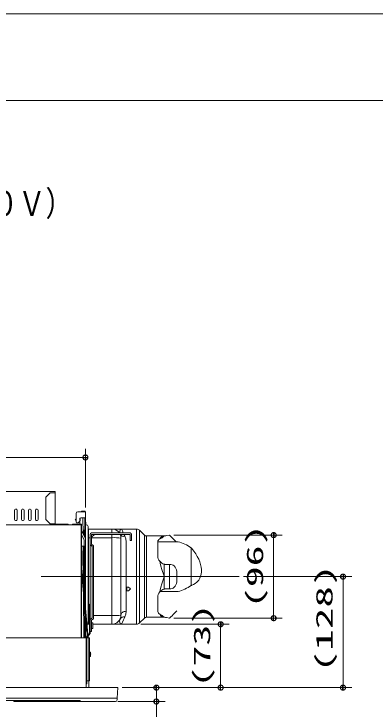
# Model space of a CAD drawing. Units: millimetres on the paper. Extents: x -305 to 305, y -152 to 152.
# Drawn here: x -205.6 to -163.9, y 68.2 to 148.5 of the extents above; entities that cross this region are included whole.
import ezdxf
from ezdxf.enums import TextEntityAlignment as Align

# ---------------------------------------------------------------- set-up
doc = ezdxf.new("R2010")
doc.units = ezdxf.units.MM
for name, color, linetype, lineweight in [('0-0_PV', 7, 'Continuous', 9), ('0-1_0', 7, 'Continuous', 9), ('0-3_S3', 7, 'Continuous', 9), ('0-5_図面枠', 3, 'Continuous', 9), ('0-6_DEFPOINTS', 7, 'Continuous', 9)]:
    doc.layers.add(name, color=color, linetype=linetype, lineweight=lineweight)
doc.styles.add('ＭＳ ゴシック', font='')
doc.styles.get('ＭＳ ゴシック').set_extended_font_data('MS Gothic')

# ---------------------------------------------------------------- blocks, each defined once
blk = doc.blocks.new('_DOTSMALL')
at = {"layer": '0-1_0'}
for p, q in [((0.0746, 0.1), (-0.0746, 0.1)), ((0.1223, -0.0248), (-0.1223, -0.0248))]:
    blk.add_line(p, q, dxfattribs=at)
for points in [[(0.125, 0), (0.124, 0.0157), (0.1211, 0.0311), (0.1162, 0.046), (0.1095, 0.0602), (0.1011, 0.0735), (0.0911, 0.0856), (0.0797, 0.0963), (0.067, 0.1055), (0.0532, 0.1131), (0.0386, 0.1189), (0.0234, 0.1228), (0.0078, 0.1248), (-0.0078, 0.1248), (-0.0234, 0.1228), (-0.0386, 0.1189), (-0.0532, 0.1131), (-0.067, 0.1055), (-0.0797, 0.0963), (-0.0911, 0.0856), (-0.1011, 0.0735), (-0.1095, 0.0602), (-0.1162, 0.046), (-0.1211, 0.0311), (-0.124, 0.0157), (-0.125, 0), (0, 0)], [(-0.125, 0), (-0.124, -0.0157), (-0.1211, -0.0311), (-0.1162, -0.046), (-0.1095, -0.0602), (-0.1011, -0.0735), (-0.0911, -0.0856), (-0.0797, -0.0963), (-0.067, -0.1055), (-0.0532, -0.1131), (-0.0386, -0.1189), (-0.0234, -0.1228), (-0.0078, -0.1248), (0.0078, -0.1248), (0.0234, -0.1228), (0.0386, -0.1189), (0.0532, -0.1131), (0.067, -0.1055), (0.0797, -0.0963), (0.0911, -0.0856), (0.1011, -0.0735), (0.1095, -0.0602), (0.1162, -0.046), (0.1211, -0.0311), (0.124, -0.0157), (0.125, 0), (0, 0)]]:
    blk.add_lwpolyline(points, close=True, dxfattribs=at)

msp = doc.modelspace()

# ---------------------------------------------------------------- linework, layer by layer
at = {"layer": '0-3_S3'}
for p, q in [((-197.352, 91.497), (-197.352, 98.271)), ((-237.892, 97.271), (-197.352, 97.271)), ((-200.922, 93.342), (-235.422, 93.342)), ((-201.422, 93.182), (-201.922, 92.682)), ((-200.922, 93.182), (-201.422, 93.182)), ((-200.862, 93.282), (-200.862, 93.182)), ((-205.522, 91.182), (-205.522, 90.082)), ((-205.322, 91.282), (-205.422, 91.282)), ((-205.222, 90.082), (-205.222, 91.182)), ((-204.722, 91.182), (-204.722, 90.082)), ((-204.522, 91.282), (-204.622, 91.282)), ((-204.422, 90.082), (-204.422, 91.182)), ((-203.922, 91.182), (-203.922, 90.082)), ((-203.722, 91.282), (-203.822, 91.282)), ((-203.622, 90.082), (-203.622, 91.182)), ((-203.122, 91.182), (-203.122, 90.082)), ((-202.922, 91.282), (-203.022, 91.282)), ((-202.822, 90.082), (-202.822, 91.182)), ((-198.432, 89.797), (-198.432, 90.797)), ((-198.232, 90.997), (-197.352, 90.997)), ((-197.824, 90.997), (-197.801, 91.037)), ((-197.732, 91.077), (-197.432, 91.077)), ((-197.352, 90.997), (-197.352, 87.818)), ((-205.422, 89.982), (-205.322, 89.982)), ((-204.622, 89.982), (-204.522, 89.982)), ((-203.822, 89.982), (-203.722, 89.982)), ((-203.022, 89.982), (-202.922, 89.982)), ((-198.526, 90.093), (-198.519, 90.1)), ((-198.519, 90.1), (-198.499, 90.12)), ((-198.499, 90.12), (-198.466, 90.153)), ((-198.466, 90.153), (-198.432, 90.187)), ((-198.002, 90.197), (-198.002, 89.988)), ((-197.983, 89.542), (-197.977, 90.263)), ((-197.352, 90.297), (-197.902, 90.297)), ((-197.644, 90.297), (-197.628, 88.457)), ((-197.432, 90.297), (-197.432, 88.031)), ((-200.862, 89.582), (-200.922, 89.582)), ((-200.862, 89.582), (-200.862, 89.482)), ((-199.362, 89.542), (-200.862, 89.542)), ((-199.362, 89.542), (-199.362, 89.482)), ((-198.269, 89.697), (-198.332, 89.697)), ((-198.071, 89.838), (-198.204, 89.722)), ((-197.862, 76.422), (-197.862, 89.422)), ((-197.802, 89.482), (-197.802, 76.422)), ((-197.432, 89.497), (-197.352, 89.497)), ((-197.352, 89.797), (-197.292, 89.797)), ((-197.252, 89.497), (-197.352, 89.497)), ((-197.292, 89.797), (-197.292, 89.497)), ((-197.052, 78.247), (-197.052, 89.297)), ((-197.506, 87.713), (-197.802, 88.356)), ((-197.793, 88.816), (-197.393, 87.947)), ((-197.529, 88.827), (-197.524, 88.231)), ((-197.479, 88.877), (-197.432, 88.877)), ((-196.992, 88.997), (-191.463, 88.997)), ((-196.992, 88.997), (-196.992, 77.997)), ((-196.822, 76.926), (-196.822, 88.382)), ((-196.662, 88.542), (-192.182, 88.542)), ((-196.662, 88.382), (-192.182, 88.382)), ((-196.662, 87.244), (-196.662, 88.382)), ((-196.662, 88.043), (-196.323, 88.382)), ((-194.312, 88.542), (-194.312, 88.997)), ((-194.312, 77.997), (-194.312, 88.382)), ((-193.401, 88.697), (-193.346, 88.912)), ((-193.401, 88.553), (-193.401, 88.697)), ((-193.398, 88.542), (-193.401, 88.553)), ((-193.346, 88.912), (-193.275, 88.993)), ((-193.275, 88.993), (-193.256, 88.997)), ((-193.256, 88.997), (-193.252, 88.997)), ((-193.252, 88.997), (-193.251, 88.997)), ((-193.251, 88.997), (-193.248, 88.997)), ((-193.248, 88.997), (-193.238, 88.996)), ((-193.238, 88.996), (-193.196, 88.971)), ((-193.196, 88.971), (-193.164, 88.932)), ((-193.164, 88.932), (-193.089, 88.791)), ((-193.089, 88.791), (-192.999, 88.571)), ((-192.999, 88.571), (-192.988, 88.542)), ((-192.924, 88.382), (-192.923, 88.379)), ((-192.923, 88.379), (-192.818, 88.154)), ((-192.182, 88.382), (-192.182, 87.982)), ((-192.022, 88.382), (-192.022, 87.982)), ((-191.463, 77.997), (-191.463, 88.997)), ((-191.103, 88.848), (-191.103, 78.147)), ((-190.54, 88.285), (-191.103, 88.848)), ((-197.506, 87.022), (-197.506, 87.713)), ((-197.342, 87.713), (-197.342, 87.022)), ((-197.052, 87.997), (-196.992, 87.997)), ((-196.822, 87.997), (-196.992, 87.997)), ((-194.312, 87.997), (-196.662, 87.997)), ((-193.252, 87.937), (-193.252, 79.057)), ((-192.818, 88.154), (-192.699, 87.856)), ((-192.699, 87.856), (-192.652, 87.501)), ((-190.54, 78.709), (-190.54, 88.285)), ((-190.328, 88.197), (-190.328, 78.797)), ((-188.262, 88.197), (-190.328, 88.197)), ((-189.002, 87.538), (-189.002, 85.897)), ((-188.262, 88.197), (-188.202, 88.197)), ((-188.202, 88.197), (-188.136, 88.209)), ((-188.136, 88.209), (-188.069, 88.221)), ((-188.069, 88.221), (-188.002, 88.233)), ((-187.642, 88.297), (-188.002, 88.233)), ((-187.642, 88.297), (-186.886, 87.528)), ((-187.142, 88.297), (-174.639, 88.297)), ((-175.639, 88.297), (-175.639, 78.697)), ((-197.773, 87.022), (-197.802, 87.022)), ((-197.342, 87.022), (-197.773, 87.022)), ((-197.615, 87.022), (-197.576, 82.485)), ((-197.463, 81.212), (-197.513, 87.022)), ((-197.432, 87.022), (-197.432, 80.867)), ((-197.352, 87.022), (-197.352, 79.967)), ((-196.671, 87.054), (-196.822, 87.162)), ((-196.572, 86.982), (-196.671, 87.054)), ((-196.662, 87.244), (-196.412, 87.064)), ((-196.572, 86.982), (-196.572, 78.722)), ((-196.412, 78.64), (-196.412, 87.064)), ((-192.652, 87.501), (-192.652, 79.494)), ((-188.997, 87.528), (-186.645, 87.528)), ((-185.154, 86.84), (-185.162, 86.843)), ((-185.162, 86.843), (-185.162, 82.485)), ((-185.147, 86.835), (-185.154, 86.84)), ((-185.072, 86.742), (-184.838, 86.445)), ((-197.802, 86.467), (-197.752, 86.467)), ((-197.752, 86.467), (-197.752, 86.167)), ((-197.752, 84.467), (-197.752, 86.167)), ((-184.838, 86.445), (-184.628, 86.141)), ((-184.628, 86.141), (-184.445, 85.833)), ((-188.747, 85.069), (-188.78, 85.269)), ((-184.445, 85.833), (-184.289, 85.522)), ((-184.289, 85.522), (-184.163, 85.213)), ((-184.163, 85.213), (-184.068, 84.908)), ((-197.036, 76.417), (-197.752, 84.467)), ((-188.658, 84.696), (-188.747, 85.069)), ((-188.546, 84.32), (-188.658, 84.696)), ((-188.262, 82.063), (-188.262, 84.932)), ((-187.642, 82.097), (-187.642, 84.897)), ((-187.366, 84.878), (-187.503, 84.897)), ((-187.235, 84.821), (-187.366, 84.878)), ((-187.113, 84.729), (-187.235, 84.821)), ((-187.007, 84.604), (-187.113, 84.729)), ((-186.92, 84.453), (-187.007, 84.604)), ((-186.855, 84.28), (-186.92, 84.453)), ((-184.068, 84.908), (-184.004, 84.609)), ((-184.004, 84.609), (-183.971, 84.32)), ((-197.117, 76.417), (-197.802, 84.126)), ((-188.318, 83.654), (-188.546, 84.32)), ((-188.263, 83.501), (-188.318, 83.654)), ((-186.815, 84.092), (-186.855, 84.28)), ((-186.802, 83.897), (-186.815, 84.092)), ((-186.802, 83.097), (-186.802, 83.897)), ((-184.068, 83.533), (-184.163, 83.306)), ((-184.004, 83.78), (-184.068, 83.533)), ((-183.971, 84.043), (-184.004, 83.78)), ((-183.971, 84.32), (-183.971, 84.043)), ((-202.456, 83.497), (-179.634, 83.497)), ((-188.546, 82.675), (-188.318, 83.341)), ((-188.318, 83.341), (-188.263, 83.493)), ((-188.262, 83.497), (-188.263, 83.501)), ((-188.263, 83.493), (-188.262, 83.497)), ((-186.92, 82.542), (-186.855, 82.715)), ((-186.855, 82.715), (-186.815, 82.902)), ((-186.815, 82.902), (-186.802, 83.097)), ((-184.163, 83.306), (-184.289, 83.1)), ((-179.134, 83.497), (-166.632, 83.497)), ((-167.632, 83.497), (-167.632, 70.672)), ((-192.372, 82.297), (-192.572, 82.297)), ((-192.572, 82.297), (-192.572, 81.853)), ((-192.172, 82.074), (-192.373, 82.297)), ((-192.372, 81.853), (-192.172, 82.074)), ((-188.78, 81.726), (-188.747, 81.925)), ((-188.747, 81.925), (-188.658, 82.299)), ((-188.658, 82.299), (-188.546, 82.675)), ((-187.642, 82.097), (-188.002, 82.097)), ((-187.503, 82.097), (-187.642, 82.097)), ((-187.503, 82.097), (-187.366, 82.117)), ((-187.366, 82.117), (-187.235, 82.173)), ((-187.235, 82.173), (-187.113, 82.266)), ((-187.113, 82.266), (-187.007, 82.39)), ((-187.007, 82.39), (-186.92, 82.542)), ((-185.162, 82.485), (-185.162, 82.464)), ((-197.567, 81.483), (-197.523, 76.422)), ((-192.572, 81.853), (-192.372, 81.853)), ((-186.645, 81.779), (-188.729, 81.779)), ((-196.902, 80.317), (-196.902, 76.926)), ((-196.902, 80.317), (-196.822, 80.317)), ((-189.002, 81.097), (-189.002, 79.456)), ((-197.435, 78.047), (-197.454, 80.211)), ((-186.815, 79.539), (-186.855, 79.498)), ((-186.802, 79.552), (-186.815, 79.539)), ((-197.352, 79.064), (-197.352, 76.422)), ((-196.572, 78.722), (-196.696, 78.633)), ((-196.412, 78.997), (-194.312, 78.997)), ((-193.24, 79.143), (-193.252, 79.057)), ((-193.206, 79.224), (-193.24, 79.143)), ((-193.151, 79.3), (-193.206, 79.224)), ((-193.076, 79.366), (-193.151, 79.3)), ((-192.985, 79.42), (-193.076, 79.366)), ((-192.882, 79.461), (-192.985, 79.42)), ((-192.818, 78.841), (-192.904, 78.661)), ((-192.769, 79.486), (-192.882, 79.461)), ((-192.697, 79.148), (-192.818, 78.841)), ((-192.652, 79.494), (-192.769, 79.486)), ((-192.652, 79.494), (-192.697, 79.148)), ((-191.103, 78.147), (-190.54, 78.709)), ((-190.328, 78.797), (-188.262, 78.797)), ((-188.202, 78.797), (-188.262, 78.797)), ((-188.136, 78.786), (-188.202, 78.797)), ((-188.069, 78.774), (-188.136, 78.786)), ((-188.002, 78.762), (-188.069, 78.774)), ((-187.642, 78.697), (-188.002, 78.762)), ((-187.503, 78.839), (-187.642, 78.697)), ((-187.366, 78.978), (-187.503, 78.839)), ((-187.235, 79.112), (-187.366, 78.978)), ((-187.007, 79.343), (-187.234, 79.113)), ((-186.92, 79.432), (-187.007, 79.343)), ((-186.855, 79.498), (-186.92, 79.432)), ((-197.432, 78.047), (-197.432, 76.422)), ((-197.432, 78.047), (-197.352, 78.047)), ((-197.352, 78.047), (-197.262, 78.047)), ((-196.902, 77.997), (-196.992, 77.997)), ((-196.696, 78.633), (-196.822, 78.542)), ((-196.412, 78.64), (-196.662, 78.46)), ((-196.662, 77.142), (-196.662, 78.46)), ((-196.502, 78.172), (-196.662, 78.172)), ((-196.502, 78.172), (-196.502, 77.512)), ((-191.463, 77.997), (-196.502, 77.997)), ((-193.41, 78.395), (-193.358, 78.595)), ((-193.393, 78.215), (-193.41, 78.395)), ((-193.346, 78.082), (-193.393, 78.215)), ((-193.275, 78.002), (-193.346, 78.082)), ((-193.256, 77.997), (-193.275, 78.002)), ((-193.252, 77.997), (-193.256, 77.997)), ((-193.217, 78.008), (-193.251, 77.997)), ((-193.149, 78.086), (-193.217, 78.008)), ((-193.075, 78.236), (-193.149, 78.086)), ((-192.97, 78.5), (-193.075, 78.236)), ((-192.904, 78.661), (-192.97, 78.5)), ((-190.963, 77.997), (-180.752, 77.997)), ((-187.142, 78.697), (-174.639, 78.697)), ((-181.752, 77.997), (-181.752, 70.672)), ((-196.822, 77.142), (-196.662, 77.142)), ((-196.662, 77.512), (-196.502, 77.512)), ((-215.622, 76.422), (-197.192, 76.422)), ((-197.272, 76.447), (-197.272, 76.422)), ((-197.272, 76.422), (-197.272, 70.672)), ((-197.137, 76.641), (-197.254, 76.498)), ((-197.126, 76.527), (-197.192, 76.447)), ((-197.192, 76.447), (-197.192, 76.422)), ((-197.192, 76.422), (-197.192, 71.102)), ((-197.192, 76.417), (-196.872, 76.417)), ((-196.902, 76.926), (-197.064, 76.729)), ((-196.84, 76.875), (-197.054, 76.615)), ((-196.947, 71.467), (-196.947, 76.417)), ((-196.872, 76.417), (-196.872, 71.467)), ((-196.872, 74.688), (-196.715, 74.557)), ((-196.841, 74.762), (-196.841, 74.662)), ((-196.772, 74.762), (-196.772, 74.604)), ((-196.766, 74.495), (-196.872, 74.584)), ((-196.872, 74.241), (-196.841, 74.272)), ((-196.841, 74.558), (-196.841, 74.517)), ((-196.841, 74.517), (-196.841, 74.272)), ((-196.841, 74.272), (-196.772, 74.272)), ((-196.772, 74.5), (-196.772, 74.272)), ((-196.715, 74.557), (-196.766, 74.495)), ((-193.622, 70.672), (-241.622, 70.672)), ((-197.272, 71.102), (-197.192, 71.102)), ((-196.947, 71.467), (-197.192, 71.467)), ((-196.952, 70.672), (-196.952, 71.467)), ((-196.872, 71.467), (-196.947, 71.467)), ((-193.622, 70.672), (-193.686, 69.446)), ((-193.122, 70.672), (-166.632, 70.672)), ((-189.168, 70.672), (-189.168, 69.072)), ((-241.558, 69.458), (-193.686, 69.458)), ((-205.604, 69.184), (-205.606, 69.072)), ((-205.606, 69.072), (-193.896, 69.072)), ((-193.686, 69.446), (-193.696, 69.262)), ((-193.622, 69.072), (-188.168, 69.072)), ((-189.168, 69.072), (-189.168, 51.637))]:
    msp.add_line(p, q, dxfattribs=at)
for points in [[(-200.862, 89.582), (-200.862, 93.182), (-200.922, 93.182)], [(-201.922, 92.682), (-201.922, 90.082), (-201.422, 89.582), (-200.922, 89.582)], [(-198.432, 90.074), (-198.469, 90.037), (-198.526, 90.093)], [(-197.862, 89.422), (-197.862, 89.482), (-220.632, 89.482)], [(-198.862, 89.482), (-198.862, 89.542), (-197.862, 89.542)], [(-192.182, 87.982), (-192.182, 87.682), (-192.022, 87.682), (-192.022, 87.982)], [(-187.503, 84.897), (-187.642, 84.897), (-188.002, 84.897)], [(-184.36, 83.009), (-184.326, 83.051), (-184.289, 83.1)], [(-197.292, 78.047), (-197.292, 77.197), (-197.352, 77.197)], [(-196.772, 74.762), (-196.841, 74.762), (-196.872, 74.793)], [(-237.02, 69.184), (-197.974, 69.184), (-197.974, 69.072)]]:
    msp.add_lwpolyline(points, dxfattribs=at)
for centre, radius, start, end in [((-200.922, 93.282), 0.06, 0, 90), ((-205.422, 91.182), 0.1, 90, 180), ((-205.322, 91.182), 0.1, 0, 90), ((-204.622, 91.182), 0.1, 90, 180), ((-204.634, 91.907), 0.628, 268.54455, 272.98166), ((-204.522, 91.182), 0.1, 0, 90), ((-203.822, 91.182), 0.1, 90, 180), ((-203.722, 91.182), 0.1, 0, 90), ((-203.022, 91.182), 0.1, 90, 180), ((-202.922, 91.182), 0.1, 0, 90), ((-198.232, 90.797), 0.2, 90, 180), ((-197.732, 90.997), 0.08, 90, 150.00011), ((-197.432, 90.997), 0.08, 0, 90), ((-205.422, 90.082), 0.1, 180, 270), ((-205.322, 90.082), 0.1, 270, 0), ((-204.622, 90.082), 0.1, 180, 270), ((-204.522, 90.082), 0.1, 270, 0), ((-203.822, 90.082), 0.1, 180, 270), ((-203.722, 90.082), 0.1, 270, 0), ((-203.022, 90.082), 0.1, 180, 270), ((-202.922, 90.082), 0.1, 270, 0), ((-198.202, 89.988), 0.2, 311.009, 0), ((-197.902, 90.197), 0.1, 90, 180), ((-198.332, 89.797), 0.1, 180, 270), ((-198.269, 89.797), 0.1, 270, 311.00941), ((-197.862, 89.482), 0.06, 0, 90), ((-197.252, 89.297), 0.2, 0, 90), ((-197.702, 88.857), 0.1, 180, 204.70217), ((-197.479, 88.827), 0.05, 90, 180.50053), ((-196.992, 89.297), 0.3, 258.46282, 270), ((-196.662, 88.382), 0.16, 90, 180), ((-194.312, 87.937), 1.06, 34.80276, 90.0001), ((-194.312, 87.937), 1.06, 0, 24.82351), ((-192.919, 88.652), 0.508, 212.04693, 281.38745), ((-192.182, 88.382), 0.16, 0, 90), ((-191.463, 88.487), 0.51, 45, 90), ((-197.902, 87.713), 0.56, 0, 24.70241), ((-194.048, 83.271), 4.734, 80.32214, 93.19852), ((-190.328, 88.497), 0.3, 225.00013, 270), ((-188.663, 87.532), 0.34, 110.18167, 178.94328), ((-188.277, 87.659), 0.538, 88.42393, 159.17784), ((-189.361, 89.279), 1.542, 292.14918, 315.4526), ((-187.888, 82.887), 4.804, 55.42849, 74.99861), ((-190.087, 82.804), 6.376, 38.13701, 39.2103), ((-188.002, 85.897), 1, 180, 218.94946), ((-188.002, 85.897), 1, 218.95079, 254.92958), ((-188.002, 85.897), 1, 254.92998, 258.46306), ((-188.002, 85.897), 1, 258.46311, 269.99973), ((-185.649, 84.081), 1.676, 289.57849, 320.26478), ((-188.002, 81.097), 1, 105.07001, 141.04975), ((-188.002, 81.097), 1, 101.53695, 105.07002), ((-188.002, 81.097), 1, 89.99984, 101.53739), ((-187.888, 86.419), 4.804, 285.00123, 304.57164), ((-185.926, 84.337), 2.018, 292.25169, 294.56125), ((-188.002, 81.097), 1, 141.05057, 180), ((-194.312, 79.057), 1.06, 269.9999, 0), ((-194.048, 83.724), 4.734, 266.80129, 279.67814), ((-192.919, 78.346), 0.504, 78.48576, 150.52655), ((-190.328, 78.497), 0.3, 90, 134.99994), ((-188.641, 79.478), 0.361, 183.40392, 247.47084), ((-188.277, 79.335), 0.538, 200.80116, 271.59732), ((-189.319, 77.778), 1.469, 43.95579, 68.44263), ((-197.252, 78.247), 0.2, 290.35191, 0), ((-196.992, 77.697), 0.3, 90, 126.77065), ((-191.463, 78.507), 0.51, 270, 315), ((-196.992, 77.697), 0.3, 147.45283, 180), ((-197.192, 76.447), 0.08, 140.57231, 180), ((-196.902, 76.926), 0.08, 320.57231, 0), ((-193.896, 69.272), 0.2, 270.76664, 356.99997)]:
    msp.add_arc(centre, radius, start, end, dxfattribs=at)
at = {"layer": '0-5_図面枠'}
msp.add_lwpolyline([(-291.017, -138.498), (108.983, -138.498), (108.983, 138.502), (-291.017, 138.502)], close=True, dxfattribs=at)
at = {"layer": '0-6_DEFPOINTS'}
msp.add_line((118.983, 148.502), (-301.017, 148.502), dxfattribs=at)

# ---------------------------------------------------------------- block references
at = {"layer": '0-3_S3', "xscale": 2.32, "yscale": 2.32}
msp.add_blockref('_DOTSMALL', (-197.352, 97.271), dxfattribs=at)
for p, rotation in [((-175.639, 88.297), 90), ((-167.632, 83.497), 90), ((-175.639, 78.697), 270), ((-181.752, 77.997), 90), ((-189.168, 70.672), 270), ((-181.752, 70.672), 270), ((-167.632, 70.672), 270), ((-189.168, 69.072), 90)]:
    msp.add_blockref('_DOTSMALL', p, dxfattribs=dict(at, rotation=rotation))

# ---------------------------------------------------------------- texts
at = {"layer": '0-0_PV', "style": 'ＭＳ ゴシック', "width": 0.8}
msp.add_text('■【電気結線図】3室用 暖房換気乾燥機（１００Ｖ）', height=2.886, dxfattribs=at).set_placement((-274.386, 124.303), align=Align.BOTTOM_LEFT)
at = {"layer": '0-3_S3', "style": 'ＭＳ ゴシック'}
for s, height, width, p in [('(96)', 1.921, 1.85, (-176.269, 79.857)), ('(128)', 1.924, 1.9, (-168.262, 72.46)), ('(73)', 1.921, 1.85, (-182.382, 70.695))]:
    msp.add_text(s, height=height, rotation=90, dxfattribs=dict(at, width=width)).set_placement(p, align=Align.BOTTOM_LEFT)

doc.saveas('drawing.dxf')
